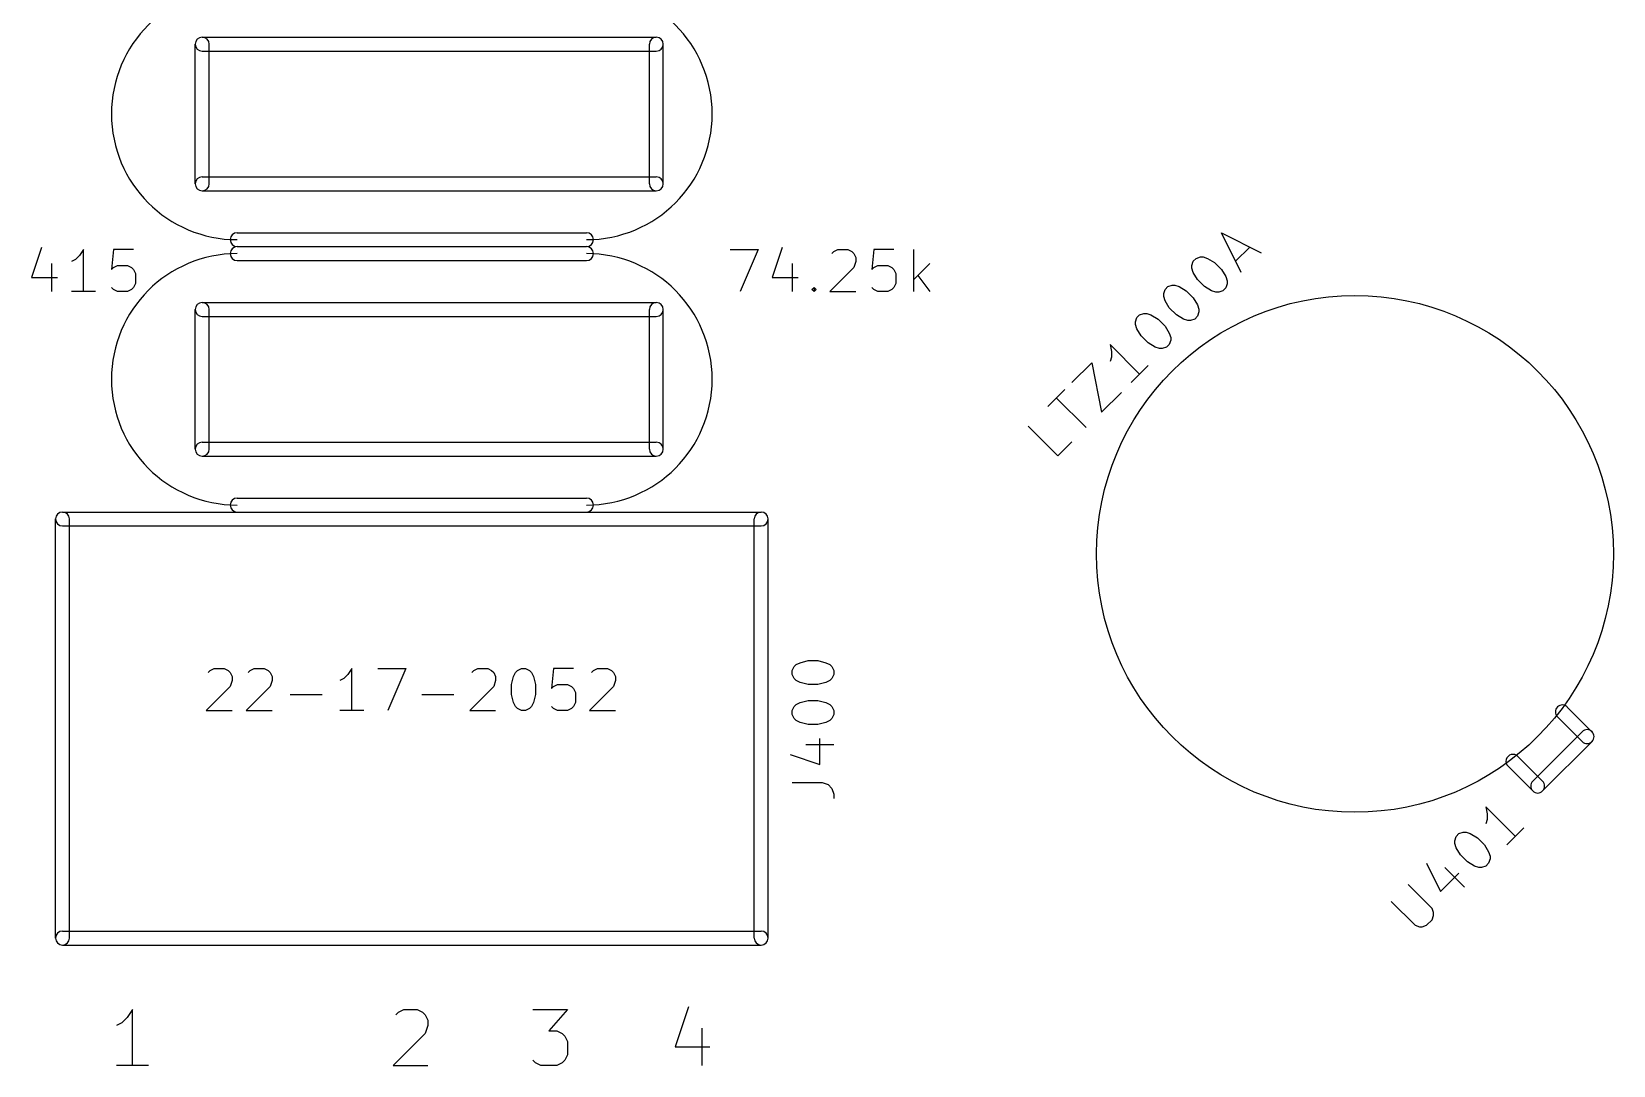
# Model space of a CAD drawing. Extents: x 182.9 to 232.4, y -159.8 to -119.6.
# Drawn here: x 200.1 to 228.85, y -159.8 to -141 of the extents above; entities that cross this region are included whole.
import ezdxf

# ---------------------------------------------------------------- set-up
doc = ezdxf.new("R2010")
doc.units = 0
doc.header["$MEASUREMENT"] = 0
doc.layers.add('BLACK', color=250, linetype='CONTINUOUS')

msp = doc.modelspace()

# ---------------------------------------------------------------- linework, layer by layer
at = {"layer": 'BLACK'}
for p, q in [((203.2, -141.097), (211.455, -141.097)), ((203.073, -143.764), (203.073, -141.224)), ((203.2, -141.351), (211.455, -141.351)), ((203.327, -143.764), (203.327, -141.224)), ((211.328, -143.764), (211.328, -141.224)), ((211.582, -143.764), (211.582, -141.224)), ((203.2, -143.637), (211.455, -143.637)), ((203.2, -143.891), (211.455, -143.891)), ((200.279, -144.925), (200.098, -145.469)), ((203.835, -144.653), (210.185, -144.653)), ((203.835, -144.907), (210.185, -144.907)), ((203.835, -144.907), (210.185, -144.907)), ((213.741, -144.925), (213.56, -145.469)), ((222.09, -145.376), (221.731, -144.658)), ((221.731, -144.658), (222.449, -145.017)), ((221.987, -145.171), (222.244, -144.915)), ((200.46, -145.215), (200.46, -145.723)), ((200.896, -145.143), (200.823, -145.179)), ((200.968, -145.07), (200.896, -145.143)), ((201.041, -144.961), (200.968, -145.07)), ((201.041, -145.723), (201.041, -144.961)), ((201.585, -144.961), (201.549, -145.324)), ((201.948, -144.961), (201.585, -144.961)), ((203.835, -145.161), (210.185, -145.161)), ((212.798, -144.961), (213.306, -144.961)), ((213.306, -144.961), (212.979, -145.723)), ((213.922, -145.215), (213.922, -145.723)), ((214.648, -145.034), (214.684, -144.998)), ((214.684, -144.998), (214.757, -144.961)), ((214.757, -144.961), (214.938, -144.961)), ((214.938, -144.961), (215.011, -144.998)), ((215.011, -144.998), (215.047, -145.034)), ((215.047, -145.034), (215.084, -145.107)), ((215.084, -145.179), (215.047, -145.288)), ((215.084, -145.107), (215.084, -145.179)), ((215.41, -144.961), (215.374, -145.324)), ((215.773, -144.961), (215.41, -144.961)), ((216.136, -145.723), (216.136, -144.961)), ((216.426, -145.215), (216.136, -145.506)), ((221.192, -145.248), (221.217, -145.171)), ((221.217, -145.171), (221.269, -145.12)), ((221.269, -145.12), (221.346, -145.094)), ((221.346, -145.094), (221.397, -145.094)), ((221.397, -145.094), (221.474, -145.12)), ((221.474, -145.12), (221.602, -145.197)), ((221.602, -145.197), (221.731, -145.325)), ((200.098, -145.469), (200.569, -145.469)), ((201.549, -145.324), (201.585, -145.288)), ((201.585, -145.288), (201.658, -145.252)), ((201.658, -145.252), (201.839, -145.252)), ((201.839, -145.252), (201.912, -145.288)), ((201.912, -145.288), (201.948, -145.324)), ((201.948, -145.324), (201.984, -145.397)), ((201.984, -145.397), (201.984, -145.578)), ((213.56, -145.469), (214.031, -145.469)), ((215.047, -145.288), (214.612, -145.723)), ((215.374, -145.324), (215.41, -145.288)), ((215.41, -145.288), (215.483, -145.252)), ((215.483, -145.252), (215.664, -145.252)), ((215.664, -145.252), (215.737, -145.288)), ((215.737, -145.288), (215.773, -145.324)), ((215.773, -145.324), (215.809, -145.397)), ((215.809, -145.397), (215.809, -145.578)), ((216.208, -145.433), (216.426, -145.723)), ((221.192, -145.299), (221.192, -145.248)), ((221.217, -145.376), (221.192, -145.299)), ((221.294, -145.505), (221.217, -145.376)), ((221.423, -145.633), (221.294, -145.505)), ((221.731, -145.325), (221.807, -145.453)), ((221.807, -145.453), (221.833, -145.53)), ((201.259, -145.723), (200.823, -145.723)), ((201.585, -145.687), (201.549, -145.651)), ((201.658, -145.723), (201.585, -145.687)), ((201.839, -145.723), (201.658, -145.723)), ((201.912, -145.687), (201.839, -145.723)), ((201.948, -145.651), (201.912, -145.687)), ((201.984, -145.578), (201.948, -145.651)), ((214.285, -145.687), (214.322, -145.651)), ((214.322, -145.723), (214.285, -145.687)), ((214.322, -145.651), (214.358, -145.687)), ((214.322, -145.651), (214.322, -145.723)), ((214.358, -145.687), (214.322, -145.723)), ((214.612, -145.723), (215.084, -145.723)), ((215.41, -145.687), (215.374, -145.651)), ((215.483, -145.723), (215.41, -145.687)), ((215.664, -145.723), (215.483, -145.723)), ((215.737, -145.687), (215.664, -145.723)), ((215.773, -145.651), (215.737, -145.687)), ((215.809, -145.578), (215.773, -145.651)), ((220.679, -145.761), (220.704, -145.684)), ((220.679, -145.813), (220.679, -145.761)), ((220.704, -145.684), (220.756, -145.633)), ((220.756, -145.633), (220.832, -145.607)), ((220.832, -145.607), (220.884, -145.607)), ((220.884, -145.607), (220.961, -145.633)), ((220.961, -145.633), (221.089, -145.71)), ((221.089, -145.71), (221.217, -145.838)), ((221.551, -145.71), (221.423, -145.633)), ((221.628, -145.736), (221.551, -145.71)), ((221.679, -145.736), (221.628, -145.736)), ((221.756, -145.71), (221.679, -145.736)), ((221.807, -145.659), (221.756, -145.71)), ((221.833, -145.582), (221.807, -145.659)), ((221.833, -145.53), (221.833, -145.582)), ((203.073, -148.59), (203.073, -146.05)), ((203.2, -145.923), (211.455, -145.923)), ((203.327, -148.59), (203.327, -146.05)), ((211.328, -148.59), (211.328, -146.05)), ((211.582, -148.59), (211.582, -146.05)), ((220.704, -145.89), (220.679, -145.813)), ((220.781, -146.018), (220.704, -145.89)), ((220.909, -146.146), (220.781, -146.018)), ((221.217, -145.838), (221.294, -145.967)), ((221.294, -145.967), (221.32, -146.044)), ((221.32, -146.044), (221.32, -146.095)), ((203.2, -146.177), (211.455, -146.177)), ((220.165, -146.274), (220.191, -146.198)), ((220.165, -146.326), (220.165, -146.274)), ((220.191, -146.403), (220.165, -146.326)), ((220.191, -146.198), (220.242, -146.146)), ((220.242, -146.146), (220.319, -146.121)), ((220.319, -146.121), (220.371, -146.121)), ((220.371, -146.121), (220.448, -146.146)), ((220.448, -146.146), (220.576, -146.223)), ((220.576, -146.223), (220.704, -146.351)), ((220.704, -146.351), (220.781, -146.48)), ((221.038, -146.223), (220.909, -146.146)), ((221.115, -146.249), (221.038, -146.223)), ((221.166, -146.249), (221.115, -146.249)), ((221.243, -146.223), (221.166, -146.249)), ((221.294, -146.172), (221.243, -146.223)), ((221.32, -146.095), (221.294, -146.172)), ((220.268, -146.531), (220.191, -146.403)), ((220.396, -146.659), (220.268, -146.531)), ((220.781, -146.48), (220.807, -146.557)), ((220.807, -146.608), (220.781, -146.685)), ((220.807, -146.557), (220.807, -146.608)), ((220.242, -147.224), (219.704, -146.685)), ((219.704, -146.685), (219.729, -146.813)), ((219.729, -146.916), (219.704, -146.993)), ((219.729, -146.813), (219.729, -146.916)), ((220.525, -146.736), (220.396, -146.659)), ((220.602, -146.762), (220.525, -146.736)), ((220.653, -146.762), (220.602, -146.762)), ((220.73, -146.736), (220.653, -146.762)), ((220.781, -146.685), (220.73, -146.736)), ((219.011, -147.378), (219.37, -147.019)), ((219.37, -147.019), (219.55, -147.917)), ((220.396, -147.07), (220.088, -147.378)), ((218.575, -147.814), (218.883, -147.506)), ((219.267, -148.199), (218.729, -147.66)), ((219.55, -147.917), (219.909, -147.557)), ((218.754, -148.712), (218.215, -148.173)), ((203.2, -148.463), (211.455, -148.463)), ((219.011, -148.455), (218.754, -148.712)), ((203.2, -148.717), (211.455, -148.717)), ((203.835, -149.479), (210.185, -149.479)), ((200.66, -149.733), (213.36, -149.733)), ((203.835, -149.733), (210.185, -149.733)), ((200.533, -157.48), (200.533, -149.86)), ((200.66, -149.987), (213.36, -149.987)), ((200.787, -157.48), (200.787, -149.86)), ((213.233, -157.48), (213.233, -149.86)), ((213.487, -157.48), (213.487, -149.86)), ((203.309, -152.654), (203.345, -152.618)), ((203.345, -152.618), (203.418, -152.581)), ((203.418, -152.581), (203.599, -152.581)), ((203.599, -152.581), (203.672, -152.618)), ((203.672, -152.618), (203.708, -152.654)), ((203.708, -152.654), (203.744, -152.727)), ((204.035, -152.654), (204.071, -152.618)), ((204.071, -152.618), (204.143, -152.581)), ((204.143, -152.581), (204.325, -152.581)), ((204.325, -152.581), (204.397, -152.618)), ((204.397, -152.618), (204.434, -152.654)), ((204.434, -152.654), (204.47, -152.727)), ((205.849, -152.69), (205.776, -152.763)), ((205.921, -152.581), (205.849, -152.69)), ((205.921, -153.343), (205.921, -152.581)), ((206.393, -152.581), (206.901, -152.581)), ((206.901, -152.581), (206.575, -153.343)), ((208.099, -152.654), (208.135, -152.618)), ((208.135, -152.618), (208.207, -152.581)), ((208.207, -152.581), (208.389, -152.581)), ((208.389, -152.581), (208.461, -152.618)), ((208.461, -152.618), (208.498, -152.654)), ((208.498, -152.654), (208.534, -152.727)), ((208.861, -152.727), (208.897, -152.654)), ((208.897, -152.654), (208.933, -152.618)), ((208.933, -152.618), (209.006, -152.581)), ((209.006, -152.581), (209.078, -152.581)), ((209.078, -152.581), (209.151, -152.618)), ((209.151, -152.618), (209.187, -152.654)), ((209.187, -152.654), (209.223, -152.727)), ((209.586, -152.581), (209.55, -152.944)), ((209.949, -152.581), (209.586, -152.581)), ((210.276, -152.654), (210.312, -152.618)), ((210.312, -152.618), (210.385, -152.581)), ((210.385, -152.581), (210.566, -152.581)), ((210.566, -152.581), (210.639, -152.618)), ((210.639, -152.618), (210.675, -152.654)), ((210.675, -152.654), (210.711, -152.727)), ((213.922, -152.618), (213.959, -152.545)), ((213.922, -152.69), (213.922, -152.618)), ((213.959, -152.763), (213.922, -152.69)), ((213.959, -152.545), (213.995, -152.509)), ((213.995, -152.509), (214.068, -152.473)), ((214.068, -152.473), (214.213, -152.436)), ((214.213, -152.436), (214.394, -152.436)), ((214.394, -152.436), (214.539, -152.473)), ((214.539, -152.473), (214.612, -152.509)), ((214.612, -152.509), (214.648, -152.545)), ((214.648, -152.545), (214.684, -152.618)), ((214.684, -152.69), (214.648, -152.763)), ((214.684, -152.618), (214.684, -152.69)), ((203.708, -152.908), (203.273, -153.343)), ((203.744, -152.799), (203.708, -152.908)), ((203.744, -152.727), (203.744, -152.799)), ((204.434, -152.908), (203.998, -153.343)), ((204.47, -152.799), (204.434, -152.908)), ((204.47, -152.727), (204.47, -152.799)), ((205.776, -152.763), (205.704, -152.799)), ((208.498, -152.908), (208.062, -153.343)), ((208.534, -152.799), (208.498, -152.908)), ((208.534, -152.727), (208.534, -152.799)), ((208.824, -152.872), (208.861, -152.727)), ((208.824, -153.053), (208.824, -152.872)), ((209.223, -152.727), (209.26, -152.872)), ((209.26, -152.872), (209.26, -153.053)), ((209.55, -152.944), (209.586, -152.908)), ((209.586, -152.908), (209.659, -152.872)), ((209.659, -152.872), (209.84, -152.872)), ((209.84, -152.872), (209.913, -152.908)), ((209.913, -152.908), (209.949, -152.944)), ((209.949, -152.944), (209.985, -153.017)), ((210.675, -152.908), (210.239, -153.343)), ((210.711, -152.799), (210.675, -152.908)), ((210.711, -152.727), (210.711, -152.799)), ((213.995, -152.799), (213.959, -152.763)), ((214.068, -152.835), (213.995, -152.799)), ((214.213, -152.872), (214.068, -152.835)), ((214.394, -152.872), (214.213, -152.872)), ((214.539, -152.835), (214.394, -152.872)), ((214.612, -152.799), (214.539, -152.835)), ((214.648, -152.763), (214.612, -152.799)), ((204.797, -153.053), (205.377, -153.053)), ((207.191, -153.053), (207.772, -153.053)), ((208.861, -153.198), (208.824, -153.053)), ((208.897, -153.271), (208.861, -153.198)), ((209.223, -153.198), (209.187, -153.271)), ((209.26, -153.053), (209.223, -153.198)), ((209.985, -153.198), (209.949, -153.271)), ((209.985, -153.017), (209.985, -153.198)), ((213.959, -153.271), (213.995, -153.235)), ((213.995, -153.235), (214.068, -153.198)), ((214.068, -153.198), (214.213, -153.162)), ((214.213, -153.162), (214.394, -153.162)), ((214.394, -153.162), (214.539, -153.198)), ((214.539, -153.198), (214.612, -153.235)), ((214.612, -153.235), (214.648, -153.271)), ((203.273, -153.343), (203.744, -153.343)), ((203.998, -153.343), (204.47, -153.343)), ((206.139, -153.343), (205.704, -153.343)), ((208.062, -153.343), (208.534, -153.343)), ((208.933, -153.307), (208.897, -153.271)), ((209.006, -153.343), (208.933, -153.307)), ((209.078, -153.343), (209.006, -153.343)), ((209.151, -153.307), (209.078, -153.343)), ((209.187, -153.271), (209.151, -153.307)), ((209.586, -153.307), (209.55, -153.271)), ((209.659, -153.343), (209.586, -153.307)), ((209.84, -153.343), (209.659, -153.343)), ((209.913, -153.307), (209.84, -153.343)), ((209.949, -153.271), (209.913, -153.307)), ((210.239, -153.343), (210.711, -153.343)), ((213.922, -153.343), (213.959, -153.271)), ((213.922, -153.416), (213.922, -153.343)), ((213.959, -153.489), (213.922, -153.416)), ((213.995, -153.525), (213.959, -153.489)), ((214.068, -153.561), (213.995, -153.525)), ((214.612, -153.525), (214.539, -153.561)), ((214.648, -153.489), (214.612, -153.525)), ((214.648, -153.271), (214.684, -153.343)), ((214.684, -153.416), (214.648, -153.489)), ((214.684, -153.343), (214.684, -153.416)), ((228.285, -153.908), (227.837, -153.458)), ((228.465, -153.728), (228.017, -153.279)), ((214.213, -153.597), (214.068, -153.561)), ((214.394, -153.597), (214.213, -153.597)), ((214.539, -153.561), (214.394, -153.597)), ((228.286, -153.728), (227.388, -154.626)), ((214.176, -153.96), (214.684, -153.96)), ((214.43, -154.323), (214.43, -153.851)), ((228.466, -153.907), (227.567, -154.806)), ((213.886, -154.142), (214.43, -154.323)), ((227.388, -154.806), (226.939, -154.357)), ((227.567, -154.626), (227.118, -154.177)), ((213.922, -154.65), (214.467, -154.65)), ((214.467, -154.65), (214.576, -154.686)), ((214.576, -154.686), (214.648, -154.759)), ((214.648, -154.759), (214.684, -154.867)), ((214.684, -154.867), (214.684, -154.94)), ((227.073, -155.633), (226.535, -155.094)), ((226.535, -155.094), (226.56, -155.222)), ((226.56, -155.222), (226.56, -155.325)), ((226.047, -155.581), (226.124, -155.556)), ((226.124, -155.556), (226.175, -155.556)), ((226.175, -155.556), (226.252, -155.581)), ((226.56, -155.325), (226.535, -155.402)), ((227.227, -155.479), (226.92, -155.787)), ((225.97, -155.71), (225.996, -155.633)), ((225.97, -155.761), (225.97, -155.71)), ((225.996, -155.838), (225.97, -155.761)), ((225.996, -155.633), (226.047, -155.581)), ((226.073, -155.966), (225.996, -155.838)), ((226.252, -155.581), (226.381, -155.658)), ((226.381, -155.658), (226.509, -155.787)), ((226.509, -155.787), (226.586, -155.915)), ((225.457, -156.12), (225.714, -156.633)), ((226.201, -156.095), (226.073, -155.966)), ((226.329, -156.172), (226.201, -156.095)), ((226.586, -156.12), (226.535, -156.172)), ((226.586, -155.915), (226.612, -155.992)), ((226.612, -156.043), (226.586, -156.12)), ((226.612, -155.992), (226.612, -156.043)), ((225.714, -156.633), (226.047, -156.3)), ((225.791, -156.197), (226.15, -156.556)), ((226.406, -156.197), (226.329, -156.172)), ((226.458, -156.197), (226.406, -156.197)), ((226.535, -156.172), (226.458, -156.197)), ((225.56, -156.941), (225.123, -156.505)), ((224.816, -156.813), (225.252, -157.249)), ((225.585, -157.018), (225.56, -156.941)), ((225.252, -157.249), (225.329, -157.275)), ((225.329, -157.275), (225.38, -157.275)), ((225.38, -157.275), (225.457, -157.249)), ((225.457, -157.249), (225.56, -157.147)), ((225.56, -157.147), (225.585, -157.07)), ((225.585, -157.07), (225.585, -157.018)), ((200.66, -157.353), (213.36, -157.353)), ((200.66, -157.607), (213.36, -157.607)), ((212.042, -158.732), (211.8, -159.458)), ((201.833, -158.925), (201.736, -159.022)), ((201.93, -158.78), (201.833, -158.925)), ((201.93, -159.796), (201.93, -158.78)), ((206.72, -158.877), (206.768, -158.829)), ((206.768, -158.829), (206.865, -158.78)), ((206.865, -158.78), (207.107, -158.78)), ((207.107, -158.78), (207.204, -158.829)), ((207.204, -158.829), (207.252, -158.877)), ((207.252, -158.877), (207.3, -158.974)), ((207.3, -158.974), (207.3, -159.071)), ((209.211, -158.78), (209.84, -158.78)), ((209.84, -158.78), (209.502, -159.167)), ((201.736, -159.022), (201.64, -159.071)), ((207.252, -159.216), (206.671, -159.796)), ((207.3, -159.071), (207.252, -159.216)), ((209.502, -159.167), (209.647, -159.167)), ((209.647, -159.167), (209.744, -159.216)), ((209.744, -159.216), (209.792, -159.264)), ((209.792, -159.264), (209.84, -159.361)), ((212.284, -159.119), (212.284, -159.796)), ((209.84, -159.361), (209.84, -159.603)), ((211.8, -159.458), (212.429, -159.458)), ((202.22, -159.796), (201.64, -159.796)), ((206.671, -159.796), (207.3, -159.796)), ((209.26, -159.748), (209.211, -159.699)), ((209.356, -159.796), (209.26, -159.748)), ((209.647, -159.796), (209.356, -159.796)), ((209.744, -159.748), (209.647, -159.796)), ((209.792, -159.699), (209.744, -159.748)), ((209.84, -159.603), (209.792, -159.699))]:
    msp.add_line(p, q, dxfattribs=at)
msp.add_circle((224.155, -150.495), 4.699, dxfattribs=at)
for centre, radius, start, end in [((203.835, -142.494), 2.286, 90, 180), ((210.185, -142.494), 2.286, 0, 90), ((203.2, -141.224), 0.127, 90, 270), ((203.2, -141.224), 0.127, 360, 540), ((211.455, -141.224), 0.127, 360, 540), ((211.455, -141.224), 0.127, 270, 450), ((203.835, -142.494), 2.286, -180, -90), ((203.835, -142.494), 2.286, -180, -90), ((210.185, -142.494), 2.286, -90, 0), ((203.2, -143.764), 0.127, 90, 270), ((203.2, -143.764), 0.127, 180, 360), ((211.455, -143.764), 0.127, 180, 360), ((211.455, -143.764), 0.127, 270, 450), ((203.835, -144.78), 0.127, 90, 270), ((203.835, -145.034), 0.127, 90, 270), ((210.185, -144.78), 0.127, 270, 450), ((210.185, -145.034), 0.127, 270, 450), ((203.835, -147.32), 2.286, 90, 180), ((210.185, -147.32), 2.286, 0, 90), ((203.2, -146.05), 0.127, 90, 270), ((203.2, -146.05), 0.127, 360, 540), ((211.455, -146.05), 0.127, 360, 540), ((211.455, -146.05), 0.127, 270, 450), ((203.835, -147.32), 2.286, -180, -90), ((203.835, -147.32), 2.286, -180, -90), ((210.185, -147.32), 2.286, -90, 0), ((203.2, -148.59), 0.127, 90, 270), ((203.2, -148.59), 0.127, 180, 360), ((211.455, -148.59), 0.127, 180, 360), ((211.455, -148.59), 0.127, 270, 450), ((203.835, -149.606), 0.127, 90, 270), ((210.185, -149.606), 0.127, 270, 450), ((200.66, -149.86), 0.127, 90, 270), ((200.66, -149.86), 0.127, 360, 540), ((213.36, -149.86), 0.127, 360, 540), ((213.36, -149.86), 0.127, 270, 450), ((227.927, -153.368), 0.127, 404.9, 584.9), ((228.375, -153.818), 0.127, 224.9, 404.9), ((228.376, -153.818), 0.127, -45, 135), ((227.029, -154.267), 0.127, 405, 585), ((227.478, -154.716), 0.127, 135, 315), ((227.478, -154.716), 0.127, 225, 405), ((200.66, -157.48), 0.127, 90, 270), ((200.66, -157.48), 0.127, 180, 360), ((213.36, -157.48), 0.127, 180, 360), ((213.36, -157.48), 0.127, 270, 450)]:
    msp.add_arc(centre, radius, start, end, dxfattribs=at)

doc.saveas('drawing.dxf')
